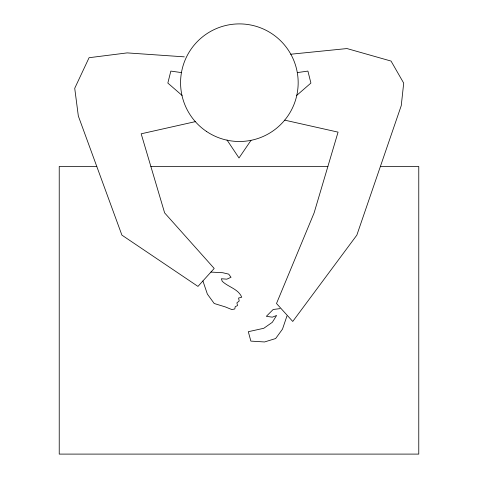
<?xml version="1.0" encoding="UTF-8"?>
<svg xmlns="http://www.w3.org/2000/svg" width="478" height="478" viewBox="0 0 478 478"><rect width="100%" height="100%" fill="white"/><g stroke="black" fill="none" stroke-linecap="round" stroke-linejoin="round"><path stroke-width="0.72" d="M286.949 315.988L282.492 329.139L275.651 338.544L264.543 341.961L250.866 341.107L248.303 331.702L263.784 328.284L272.329 322.303L276.601 315.462L272.329 317.171L266.348 316.317L273.183 309.481L280.024 308.627M250.986 140.371L239 157.973L227.014 140M296.677 95.433L310.909 83.07L307.91 71.085L297.424 72.584M195.329 121.645L141.177 133.804L164.635 212.901L214.21 268.457L197.97 286.406L121.902 235.122L78.332 116.029L74.723 88.305L89.075 57.707L127.184 52.891L184.323 56.852M290.684 54.235L346.968 48.559L391.052 61.07L403.701 83.118L401.251 105.632L356.851 235.122L292.745 321.449L276.505 303.5L314.112 212.901L338.065 132.137L284.691 120.145M96.789 166.469L59.23 166.469L59.23 454.1L418.77 454.1L418.77 166.469L380.386 166.469M150.869 166.469L327.884 166.469M210.929 272.084L222.754 272.729L228.723 274.139L231.029 277.282L226.835 279.17L221.38 278.752L222.222 281.267C228.251 287.099 238.42 288.933 241.725 297.202L238.576 298.045L239.209 300.979L236.903 302.867L237.53 305.591L235.224 306.643L234.806 308.949L231.866 309.577L225.323 306.918L214.21 303.5L207.374 294.095L202.911 280.945M181.323 72.584L170.837 71.085L167.844 83.07L182.076 95.433M206.418 131.39A58.794 58.794 0 0 0 298.021 86.888A58.794 58.794 0 0 0 213.684 29.809A58.794 58.794 0 0 0 206.418 131.39"/></g></svg>
